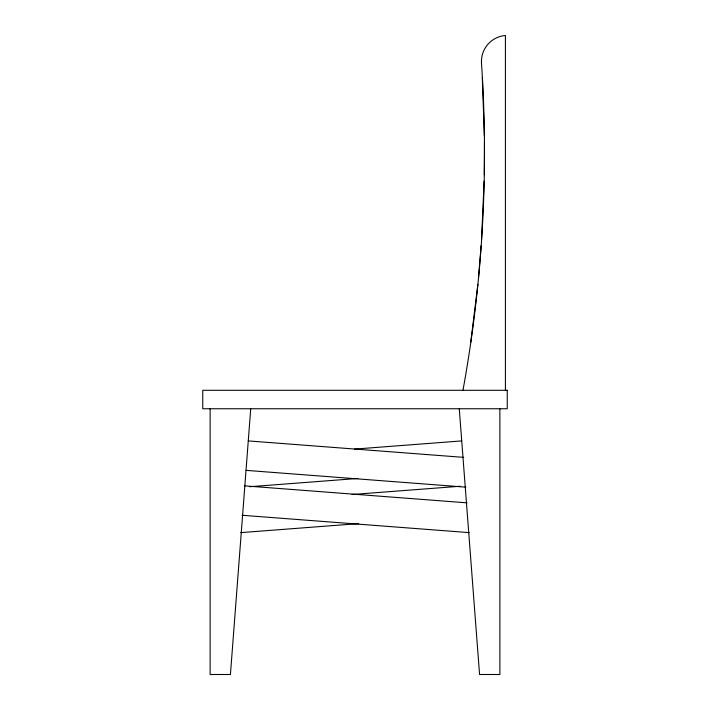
<?xml version="1.0" encoding="UTF-8"?>
<svg xmlns="http://www.w3.org/2000/svg" width="710" height="710" viewBox="0 0 710 710"><rect width="100%" height="100%" fill="white"/><g stroke="black" fill="none" stroke-linecap="round" stroke-linejoin="round"><path stroke-width="1.06" d="M484.113 181.174L481.566 239.314M484.282 174.722L484.433 142.417M481.149 245.527L478.504 277.823M250.728 408.747L230.43 674.5L210.124 674.5L210.124 408.747M477.883 284.284L470.739 342.424M354.547 449.102L461.731 440.91M249.618 486.732L357.902 478.46M352.062 494.506L460.115 486.252M240.743 532.624L358.719 523.616M248.269 440.91L463.736 457.373M246.024 470.357L465.902 487.158M244.373 485.835L467.1 502.849M242.119 515.274L469.257 532.624M459.272 408.747L479.57 674.5L499.875 674.5L499.875 408.747M482.312 77.55L484.327 135.69M505.413 390.287L505.413 35.5A26.075 26.075 0 0 0 481.504 63.234A1326.555 1326.555 0 0 1 462.964 390.287M507.251 390.287L202.749 390.287L202.749 408.747L507.251 408.747L507.251 390.287"/></g></svg>
